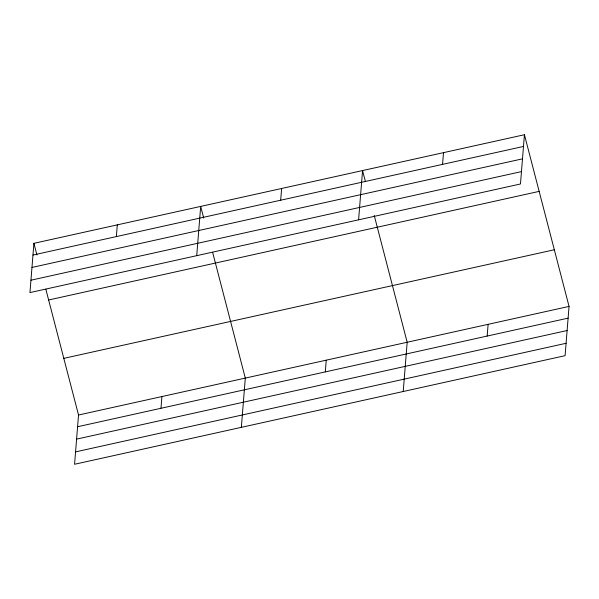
<?xml version="1.0" encoding="UTF-8"?>
<svg xmlns="http://www.w3.org/2000/svg" width="599" height="599" viewBox="0 0 599 599"><rect width="100%" height="100%" fill="white"/><g stroke="black" fill="none" stroke-linecap="round" stroke-linejoin="round"><path stroke-width="0.9" d="M33.911 243.329L29.95 292.589L520.471 183.983L524.432 134.73L33.911 243.329L36.951 255.017M45.831 289.197L78.529 415.017L74.568 464.27L565.089 355.671L569.05 306.411L524.432 134.73M116.356 236.598L117.299 224.865M160.974 408.278L161.917 396.553M196.727 255.661L200.687 206.408L203.727 218.096M241.345 427.349L245.305 378.089L212.608 252.269M280.684 200.216L281.627 188.483M325.302 371.897L326.245 360.171M358.599 219.826L362.56 170.565L365.368 181.355M403.217 391.506L407.178 342.254L374.248 215.535M442.556 164.373L443.5 152.648M487.174 336.061L488.118 324.329M32.967 255.054L523.489 146.456M31.972 267.439L522.493 158.84M30.946 280.205L521.467 171.599M48.639 299.987L539.16 191.381M63.808 358.359L554.33 249.761M78.529 415.017L569.05 306.411M77.585 426.743L568.107 318.144M76.59 439.127L567.111 330.528M75.564 451.886L566.085 343.287"/></g></svg>
